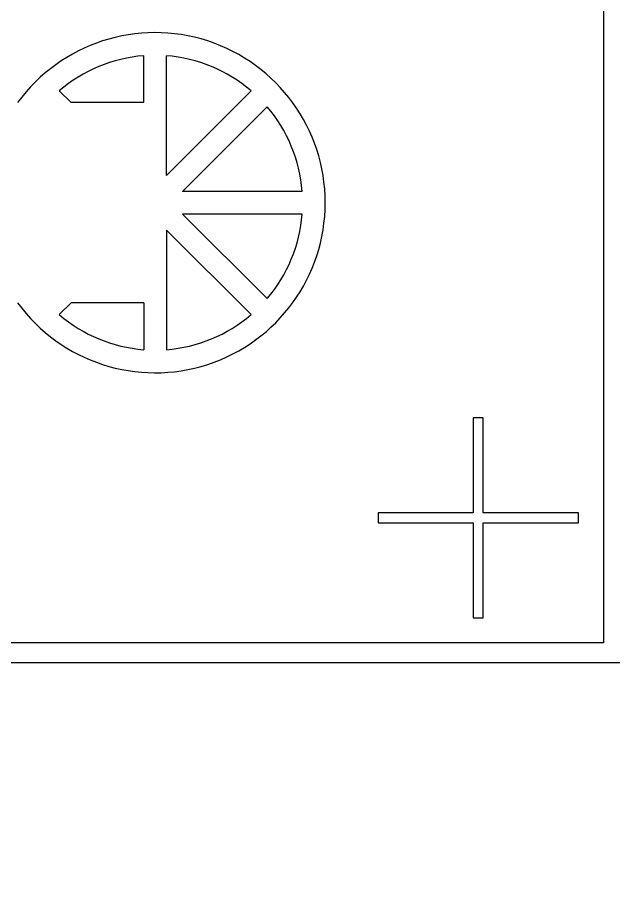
# Model space of a CAD drawing. Header units: inches. Extents: x -271009 to 5700, y -37000 to 38138.
# Drawn here: x -128022 to -125000, y -27127 to -22660 of the extents above; entities that cross this region are included whole.
import ezdxf

# ---------------------------------------------------------------- set-up
doc = ezdxf.new("R2010")
doc.units = ezdxf.units.IN
doc.header["$MEASUREMENT"] = 0

msp = doc.modelspace()

# ---------------------------------------------------------------- linework, layer by layer
for p, q in [((-127381.9, -23091.2), (-127381.9, -22853.2)), ((-127266.8, -23459.9), (-127266.8, -22853.2)), ((-127750.5, -23091.2), (-127810.8, -23030.9)), ((-126837.9, -23030.9), (-127266.8, -23459.9)), ((-127381.9, -23091.2), (-127750.5, -23091.2)), ((-126756.5, -23112.3), (-127185.5, -23541.2)), ((-126578.8, -23541.2), (-127185.5, -23541.2)), ((-126578.8, -23656.3), (-127185.5, -23656.3)), ((-126756.5, -24085.2), (-127185.5, -23656.3)), ((-127266.8, -23737.6), (-127266.8, -24344.3)), ((-126837.9, -24166.6), (-127266.8, -23737.6)), ((-127750.5, -24106.2), (-127810.8, -24166.6)), ((-127381.9, -24106.2), (-127750.5, -24106.2)), ((-127381.9, -24106.2), (-127381.9, -24344.3)), ((-125659.8, -24689.9), (-125710.5, -24689.9)), ((-125710.5, -24689.9), (-125710.5, -25172)), ((-125659.8, -25172), (-125659.8, -24689.9)), ((-126192.6, -25172), (-126192.6, -25222.7)), ((-125710.5, -25172), (-126192.6, -25172)), ((-125177.6, -25172), (-125659.8, -25172)), ((-125177.6, -25222.7), (-125177.6, -25172)), ((-126192.6, -25222.7), (-125710.5, -25222.7)), ((-125710.5, -25222.7), (-125710.5, -25704.9)), ((-125659.8, -25704.9), (-125659.8, -25222.7)), ((-125659.8, -25222.7), (-125177.6, -25222.7)), ((-125710.5, -25704.9), (-125659.8, -25704.9)), ((-113784.2, -25933.2), (-136215.8, -25933.2))]:
    msp.add_line(p, q)
msp.add_lwpolyline([(-137000, 35000, 6), (-113000, 35000)], format="xyb", close=True)
msp.add_lwpolyline([(-125050.8, -25831.7), (-136114.3, -25831.7), (-136114.3, -17305.7), (-125050.8, -17305.7)], close=True)
for radius, start, end in [(862.7, 216.0319, 143.9681), (747.7, 94.4117, 130.5883), (747.7, 49.4117, 85.5883), (747.7, 4.4117, 40.5883), (747.7, 319.4117, 355.5883), (747.7, 229.4117, 265.5883), (747.7, 274.4117, 310.5883)]:
    msp.add_arc((-127324.4, -23598.7), radius, start, end)

doc.saveas('drawing.dxf')
